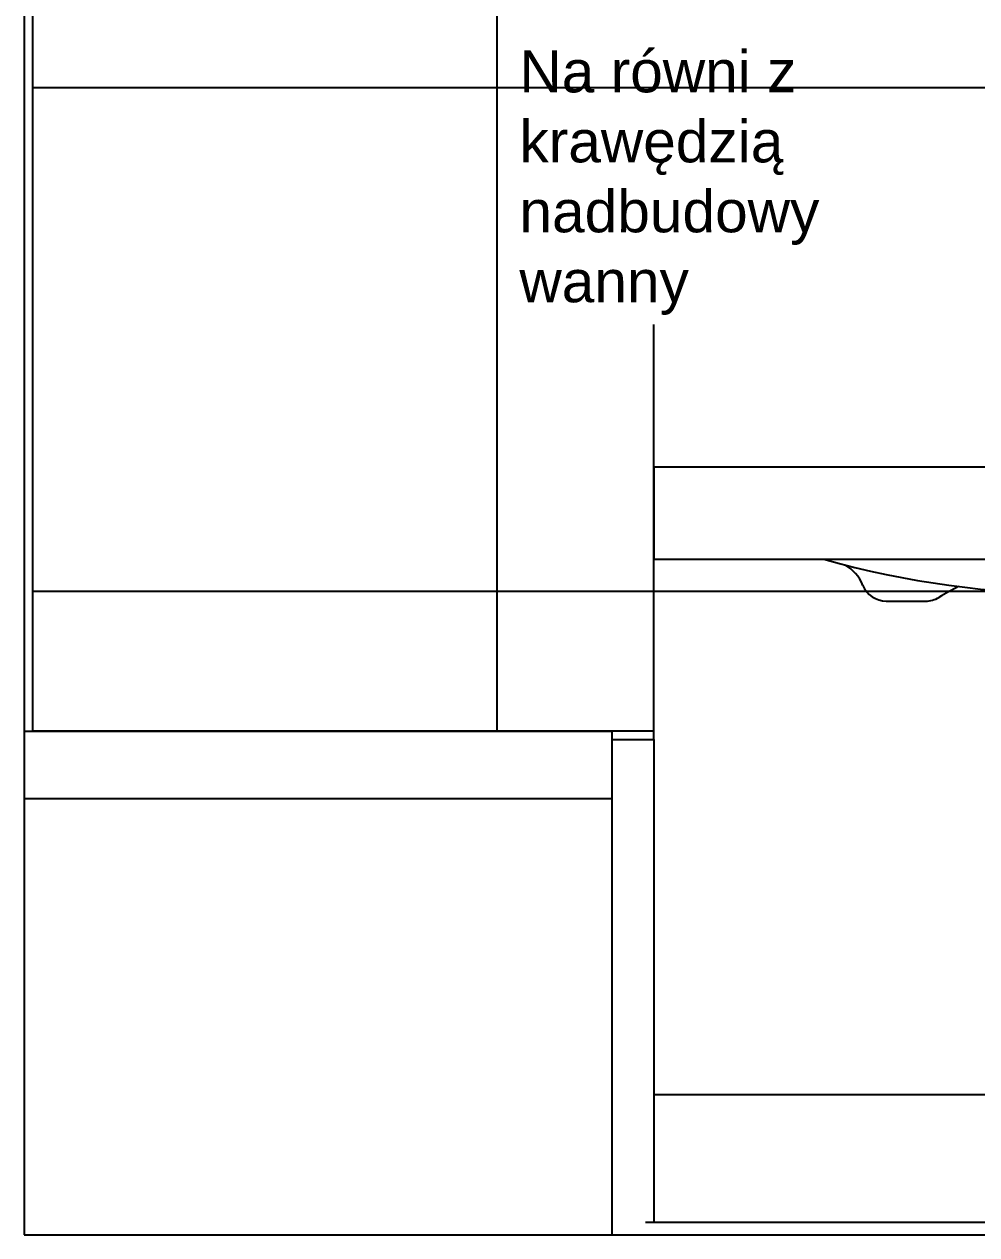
# Model space of a CAD drawing. Header units: millimetres. Extents: x 976 to 9349, y -1578 to 2211.
# Drawn here: x 5326.7 to 5440.2, y 98.9 to 243.1 of the extents above; entities that cross this region are included whole.
import ezdxf
from ezdxf.lldxf.tags import DXFTag

# ---------------------------------------------------------------- set-up
doc = ezdxf.new("R2010")
doc.units = ezdxf.units.MM
for name, color, linetype in [('Inst - woda', 220, 'Continuous'), ('Płytki', 254, 'Continuous'), ('Wbudowane', 175, 'Continuous'), ('Ściany', 7, 'Continuous')]:
    doc.layers.add(name, color=color, linetype=linetype)
tags = doc.linetypes.add('03B018', pattern=[5.4, 2.16, -3.24]).pattern_tags.tags
tags[6:7] = [DXFTag(74, 4), DXFTag(75, 0), DXFTag(340, '0'), DXFTag(46, 1.0), DXFTag(50, 0.0), DXFTag(44, 0.0), DXFTag(45, 0.0)]
tags[4:5] = [DXFTag(74, 4), DXFTag(75, 0), DXFTag(340, '0'), DXFTag(46, 1.0), DXFTag(50, 0.0), DXFTag(44, 0.0), DXFTag(45, 0.0)]

# ---------------------------------------------------------------- blocks, each defined once
blk = doc.blocks.new('Z$W@#2421')
for p, q in [((0, 257.2), (0, 0)), ((0, 0), (237.3, 0))]:
    blk.add_line(p, q)
blk = doc.blocks.new('Z$W@#19358')
for p, q in [((0, 60), (70, 60)), ((0, 60), (0, 0)), ((70, 60), (70, 0)), ((0, 52), (70, 52)), ((0, 0), (70, 0))]:
    blk.add_line(p, q)
blk = doc.blocks.new('Z$W@#25874')
for p, q in [((0, 18), (0, 7)), ((0, 18), (100.5, 18)), ((100.5, 18), (100.5, 7)), ((0, 7), (100.5, 7)), ((50.05, 7), (50.45, 7)), ((46.25, 0), (46.25, 2.93)), ((54.25, 0), (54.25, 2.93)), ((27.67, 2), (32.38, 2)), ((72.83, 2), (68.12, 2)), ((46.25, 0), (54.25, 0))]:
    blk.add_line(p, q)
for centre, radius, start, end in [((50.25, 113.46), 110.61, 254.2627, 285.7373), ((20.25, 2), 5, 22.0243, 59.8717), ((80.25, 2), 5, 120.1283, 157.9757), ((27.67, 5), 3, 202.0243, 270), ((50.15, -24.06), 31.06, 116.4959, 121.4397), ((50.35, -24.06), 31.06, 58.5603, 63.5041), ((72.83, 5), 3, 270, 337.9757), ((32.38, 5), 3, 270, 301.4397), ((68.12, 5), 3, 238.5603, 270)]:
    blk.add_arc(centre, radius, start, end)

msp = doc.modelspace()

# ---------------------------------------------------------------- linework, layer by layer
at = {"layer": 'Inst - woda', "linetype": '03B018'}
msp.add_line((5401.728, 158.885), (5401.728, 207.35), dxfattribs=at)
at = {"layer": 'Płytki'}
for p, q in [((5327.728, 355.585), (5327.728, 158.885)), ((5383.028, 355.585), (5383.028, 158.885)), ((5327.728, 235.585), (5563.028, 235.585)), ((5327.728, 175.585), (5563.028, 175.585)), ((5401.728, 158.885), (5327.728, 158.885)), ((5401.728, 157.885), (5401.728, 158.885)), ((5396.728, 157.885), (5401.728, 157.885)), ((5401.728, 157.885), (5401.728, 100.385)), ((5401.728, 115.585), (5563.028, 115.585)), ((5400.728, 100.385), (5564.028, 100.385))]:
    msp.add_line(p, q, dxfattribs=at)
at = {"layer": 'Ściany'}
msp.add_line((5396.728, 157.885), (5396.728, 98.885), dxfattribs=at)

# ---------------------------------------------------------------- block references
at = {"layer": 'Wbudowane'}
for name, p in [('Z$W@#25874', (5401.728, 172.385)), ('Z$W@#19358', (5326.728, 98.885))]:
    msp.add_blockref(name, p, dxfattribs=at)
at = {"layer": 'Ściany'}
msp.add_blockref('Z$W@#2421', (5326.728, 98.885), dxfattribs=at)

# ---------------------------------------------------------------- texts
at = {"layer": 'Inst - woda', "insert": (5385.708, 239.998), "char_height": 5, "width": 51.41027, "attachment_point": 1}
msp.add_mtext('{\\fArial|b0|i0|c238|p0;Na równi z krawędzią nadbudowy wanny}', dxfattribs=at)

doc.saveas('drawing.dxf')
